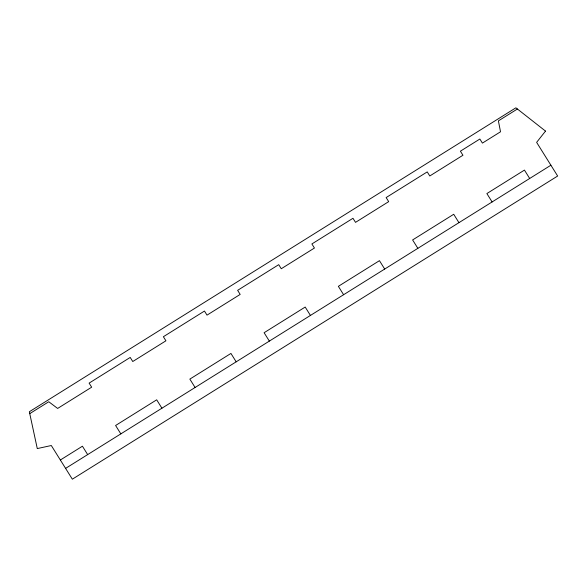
<?xml version="1.0" encoding="UTF-8"?>
<svg xmlns="http://www.w3.org/2000/svg" width="587" height="587" viewBox="0 0 587 587"><rect width="100%" height="100%" fill="white"/><g stroke="black" fill="none" stroke-linecap="round" stroke-linejoin="round"><path stroke-width="0.88" d="M29.754 413.63L48.772 401.75L57.636 408.442L91.667 387.185L89.114 383.113L130.211 357.439L132.757 361.519L165.923 340.805L163.377 336.725L204.467 311.051L207.013 315.131L240.178 294.417L237.632 290.338L278.722 264.671L281.268 268.743L314.434 248.03L311.888 243.95L352.978 218.283L355.524 222.363L388.689 201.642L386.143 197.562L427.233 171.896L429.787 175.975L462.945 155.254L460.399 151.182L479.865 139.024L482.411 143.096L500.52 131.789L498.392 120.878L517.404 109.006M60.351 460.003L82.429 446.208L87.668 454.595M65.59 468.389L550.899 165.226M529.687 178.477L524.448 170.091L486.872 193.563L492.111 201.95M458.946 222.664L453.714 214.277L412.617 239.944L417.856 248.33M384.69 269.051L379.451 260.665L338.361 286.331L343.6 294.718M310.435 315.439L305.196 307.052L264.106 332.719L269.345 341.106M236.179 361.819L230.94 353.433L189.85 379.107L195.089 387.493M161.924 408.207L156.685 399.82L115.595 425.494L120.834 433.881M545.514 131.099L536.621 142.362L557.65 176.027L72.34 479.19L51.304 445.518L37.282 448.578L29.35 411.736L515.885 107.81L545.514 131.099"/></g></svg>
